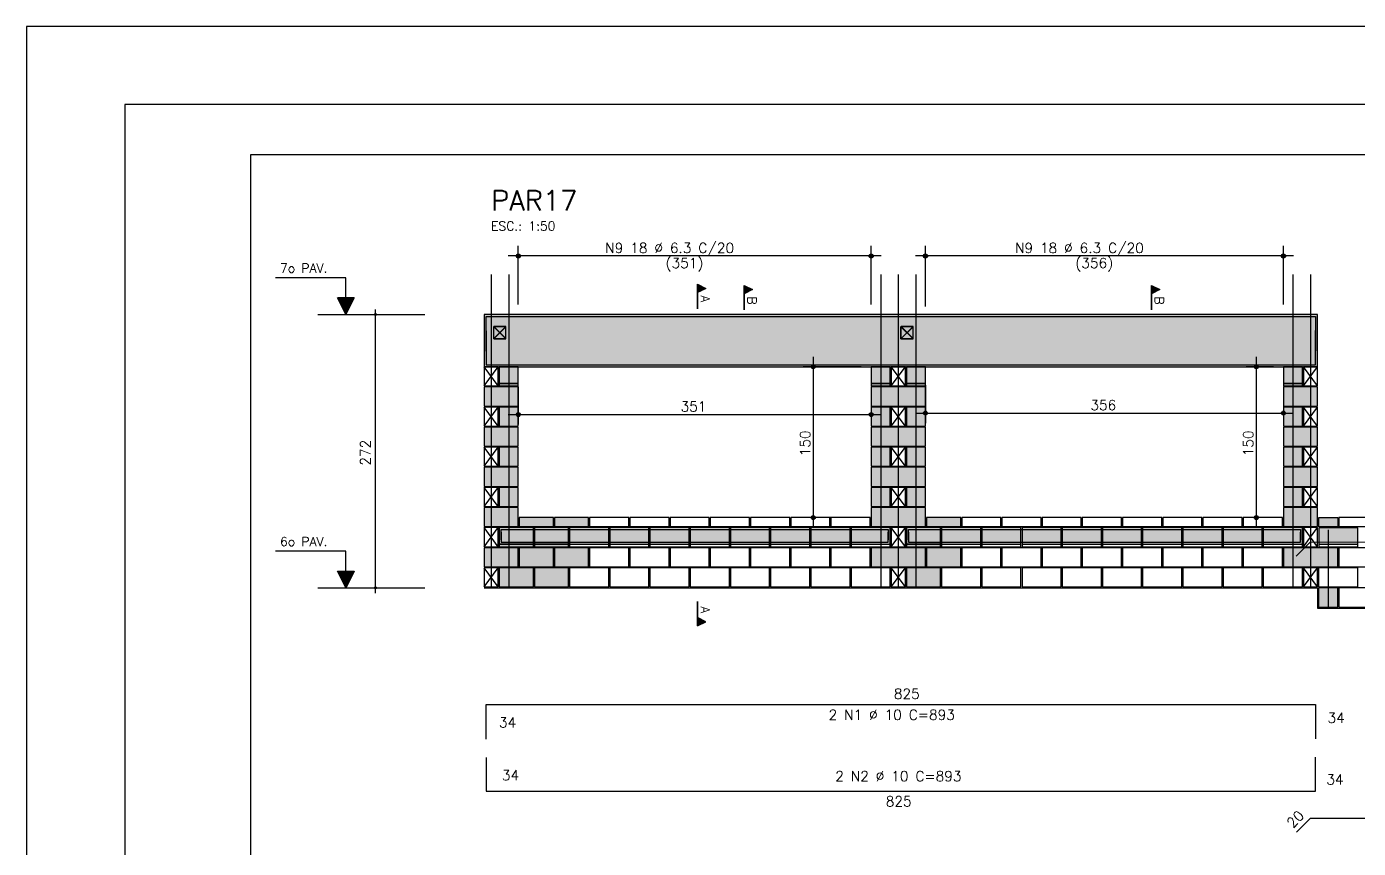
# Model space of a CAD drawing. Extents: x -1.9 to 86, y -1.6 to 61.
# Drawn here: x -1.95 to 24.54, y 44.6 to 60.95 of the extents above; entities that cross this region are included whole.
import ezdxf

# ---------------------------------------------------------------- set-up
doc = ezdxf.new("R2010")
doc.units = 0
doc.header["$MEASUREMENT"] = 0
doc.linetypes.add('HIDDEN', pattern=[9.525, 6.35, -3.175])
doc.layers.get('Defpoints').update_dxf_attribs({"linetype": 'CONTINUOUS'})
for name, color, linetype in [('ARQ_FOLHA', 7, 'CONTINUOUS'), ('PENA_01', 1, 'CONTINUOUS'), ('PENA_02', 2, 'CONTINUOUS'), ('PENA_03', 3, 'CONTINUOUS'), ('PENA_05', 5, 'CONTINUOUS'), ('PENA_06', 6, 'CONTINUOUS'), ('PENA_09', 254, 'CONTINUOUS'), ('PENA_11', 252, 'CONTINUOUS'), ('PENA_19', 240, 'CONTINUOUS'), ('PENA_21', 100, 'CONTINUOUS'), ('PENA_23', 50, 'CONTINUOUS')]:
    doc.layers.add(name, color=color, linetype=linetype)
doc.styles.get("Standard").update_dxf_attribs({"font": 'ROMANS.SHX'})

msp = doc.modelspace()

# ---------------------------------------------------------------- linework, layer by layer
at = {"layer": 'ARQ_FOLHA', "color": 1}
for points in [[(0, 0), (84.1, 0), (84.1, 59.4), (0, 59.4)], [(2.5, 1), (83.1, 1), (83.1, 58.4), (2.5, 58.4)]]:
    msp.add_lwpolyline(points, close=True, dxfattribs=at)
at = {"layer": 'Defpoints', "color": 8, "linetype": 'HIDDEN', "ltscale": 100}
msp.add_lwpolyline([(-1.95, 60.95), (-1.95, -1.55), (86.05, -1.55), (86.05, 60.95)], close=True, dxfattribs=at)
at = {"layer": 'PENA_01', "linetype": 'Continuous'}
for p, q in [((7.829, 55.421), (7.829, 56.586)), ((14.849, 55.421), (14.849, 56.586)), ((15.929, 55.381), (15.929, 56.586)), ((23.049, 55.421), (23.049, 56.586)), ((15.049, 56.386), (7.629, 56.386)), ((23.249, 56.386), (15.729, 56.386)), ((3.841, 55.221), (5.972, 55.221)), ((4.987, 49.68), (4.987, 55.321)), ((13.696, 54.381), (13.696, 50.981)), ((22.51, 54.381), (22.51, 50.981)), ((14.649, 54.181), (13.496, 54.181)), ((22.849, 54.181), (22.31, 54.181)), ((7.449, 53.851), (7.829, 53.851)), ((7.829, 53.791), (7.829, 53.031)), ((14.849, 53.851), (15.229, 53.851)), ((14.849, 53.791), (14.849, 53.031)), ((15.549, 53.851), (15.929, 53.851)), ((15.929, 53.816), (15.929, 53.059)), ((23.049, 53.851), (23.429, 53.851)), ((23.049, 53.791), (23.049, 53.059)), ((15.729, 53.259), (23.249, 53.259)), ((7.629, 53.231), (15.049, 53.231)), ((14.629, 51.181), (13.496, 51.181)), ((22.829, 51.181), (22.31, 51.181)), ((7.449, 50.651), (8.129, 50.651)), ((8.149, 50.651), (8.829, 50.651)), ((8.849, 50.651), (9.629, 50.651)), ((9.649, 50.651), (10.429, 50.651)), ((10.449, 50.651), (11.229, 50.651)), ((11.249, 50.651), (12.029, 50.651)), ((12.049, 50.651), (12.829, 50.651)), ((12.849, 50.651), (13.629, 50.651)), ((13.649, 50.651), (14.429, 50.651)), ((14.449, 50.651), (15.229, 50.651)), ((15.549, 50.651), (16.229, 50.651)), ((16.249, 50.651), (17.029, 50.651)), ((17.049, 50.651), (17.829, 50.651)), ((17.849, 50.651), (18.629, 50.651)), ((18.649, 50.651), (19.429, 50.651)), ((19.449, 50.651), (20.229, 50.651)), ((20.249, 50.651), (21.029, 50.651)), ((21.049, 50.651), (21.829, 50.651)), ((21.849, 50.651), (22.629, 50.651)), ((22.649, 50.651), (23.429, 50.651)), ((23.751, 50.65), (24.531, 50.65)), ((3.841, 49.781), (5.972, 49.781))]:
    msp.add_line(p, q, dxfattribs=at)
at = {"layer": 'PENA_02', "linetype": 'Continuous'}
for p, q in [((7.429, 54.181), (7.149, 54.181)), ((7.149, 54.181), (7.149, 53.801)), ((7.429, 53.801), (7.429, 54.181)), ((15.529, 54.181), (15.249, 54.181)), ((15.249, 54.181), (15.249, 53.801)), ((15.529, 53.801), (15.529, 54.181)), ((23.729, 54.181), (23.449, 54.181)), ((23.449, 54.181), (23.449, 53.801)), ((23.729, 53.801), (23.729, 54.181)), ((7.149, 53.801), (7.429, 53.801)), ((15.249, 53.801), (15.529, 53.801)), ((23.449, 53.801), (23.729, 53.801)), ((7.429, 53.381), (7.149, 53.381)), ((7.149, 53.381), (7.149, 53.001)), ((7.429, 53.001), (7.429, 53.381)), ((15.529, 53.381), (15.249, 53.381)), ((15.249, 53.381), (15.249, 53.001)), ((15.529, 53.001), (15.529, 53.381)), ((23.729, 53.381), (23.449, 53.381)), ((23.449, 53.381), (23.449, 53.001)), ((23.729, 53.001), (23.729, 53.381)), ((7.149, 53.001), (7.429, 53.001)), ((15.249, 53.001), (15.529, 53.001)), ((23.449, 53.001), (23.729, 53.001)), ((7.429, 52.581), (7.149, 52.581)), ((7.149, 52.581), (7.149, 52.201)), ((7.429, 52.201), (7.429, 52.581)), ((15.529, 52.581), (15.249, 52.581)), ((15.249, 52.581), (15.249, 52.201)), ((15.529, 52.201), (15.529, 52.581)), ((23.729, 52.581), (23.449, 52.581)), ((23.449, 52.581), (23.449, 52.201)), ((23.729, 52.201), (23.729, 52.581)), ((7.149, 52.201), (7.429, 52.201)), ((15.249, 52.201), (15.529, 52.201)), ((23.449, 52.201), (23.729, 52.201)), ((7.429, 51.781), (7.149, 51.781)), ((7.149, 51.781), (7.149, 51.401)), ((7.429, 51.401), (7.429, 51.781)), ((15.529, 51.781), (15.249, 51.781)), ((15.249, 51.781), (15.249, 51.401)), ((15.529, 51.401), (15.529, 51.781)), ((23.729, 51.781), (23.449, 51.781)), ((23.449, 51.781), (23.449, 51.401)), ((23.729, 51.401), (23.729, 51.781)), ((7.149, 51.401), (7.429, 51.401)), ((15.249, 51.401), (15.529, 51.401)), ((23.449, 51.401), (23.729, 51.401)), ((7.429, 50.981), (7.149, 50.981)), ((7.149, 50.981), (7.149, 50.601)), ((7.429, 50.601), (7.429, 50.981)), ((15.529, 50.981), (15.249, 50.981)), ((15.249, 50.981), (15.249, 50.601)), ((15.529, 50.601), (15.529, 50.981)), ((23.729, 50.981), (23.449, 50.981)), ((23.449, 50.981), (23.449, 50.601)), ((23.729, 50.601), (23.729, 50.981)), ((7.149, 50.601), (7.429, 50.601)), ((15.249, 50.601), (15.529, 50.601)), ((23.449, 50.601), (23.729, 50.601)), ((7.429, 50.181), (7.149, 50.181)), ((7.149, 50.181), (7.149, 49.801)), ((7.429, 49.801), (7.429, 50.181)), ((15.529, 50.181), (15.249, 50.181)), ((15.249, 50.181), (15.249, 49.801)), ((15.529, 49.801), (15.529, 50.181)), ((23.729, 50.181), (23.449, 50.181)), ((23.449, 50.181), (23.449, 49.801)), ((23.729, 49.801), (23.729, 50.181)), ((7.149, 49.801), (7.429, 49.801)), ((15.249, 49.801), (15.529, 49.801)), ((23.449, 49.801), (23.729, 49.801)), ((7.149, 49.781), (23.729, 49.781)), ((23.729, 49.781), (23.729, 49.381)), ((23.729, 49.381), (32.129, 49.381))]:
    msp.add_line(p, q, dxfattribs=at)
for points in [[(23.729, 55.221), (7.149, 55.221), (7.149, 54.981), (7.149, 54.181), (23.729, 54.181), (23.729, 54.981), (23.729, 55.221)], [(7.449, 53.801), (7.829, 53.801), (7.829, 54.181), (7.449, 54.181), (7.449, 53.801)], [(14.849, 53.801), (15.229, 53.801), (15.229, 54.181), (14.849, 54.181), (14.849, 53.801)], [(15.549, 53.801), (15.929, 53.801), (15.929, 54.181), (15.549, 54.181), (15.549, 53.801)], [(23.049, 53.801), (23.429, 53.801), (23.429, 54.181), (23.049, 54.181), (23.049, 53.801)], [(7.149, 53.401), (7.829, 53.401), (7.829, 53.781), (7.149, 53.781), (7.149, 53.401)], [(14.849, 53.401), (15.929, 53.401), (15.929, 53.781), (14.849, 53.781), (14.849, 53.401)], [(23.049, 53.401), (23.729, 53.401), (23.729, 53.781), (23.049, 53.781), (23.049, 53.401)], [(7.449, 53.001), (7.829, 53.001), (7.829, 53.381), (7.449, 53.381), (7.449, 53.001)], [(14.849, 53.001), (15.229, 53.001), (15.229, 53.381), (14.849, 53.381), (14.849, 53.001)], [(15.549, 53.001), (15.929, 53.001), (15.929, 53.381), (15.549, 53.381), (15.549, 53.001)], [(23.049, 53.001), (23.429, 53.001), (23.429, 53.381), (23.049, 53.381), (23.049, 53.001)], [(7.149, 52.601), (7.829, 52.601), (7.829, 52.981), (7.149, 52.981), (7.149, 52.601)], [(14.849, 52.601), (15.929, 52.601), (15.929, 52.981), (14.849, 52.981), (14.849, 52.601)], [(23.049, 52.601), (23.729, 52.601), (23.729, 52.981), (23.049, 52.981), (23.049, 52.601)], [(7.449, 52.201), (7.829, 52.201), (7.829, 52.581), (7.449, 52.581), (7.449, 52.201)], [(14.849, 52.201), (15.229, 52.201), (15.229, 52.581), (14.849, 52.581), (14.849, 52.201)], [(15.549, 52.201), (15.929, 52.201), (15.929, 52.581), (15.549, 52.581), (15.549, 52.201)], [(23.049, 52.201), (23.429, 52.201), (23.429, 52.581), (23.049, 52.581), (23.049, 52.201)], [(7.149, 51.801), (7.829, 51.801), (7.829, 52.181), (7.149, 52.181), (7.149, 51.801)], [(14.849, 51.801), (15.929, 51.801), (15.929, 52.181), (14.849, 52.181), (14.849, 51.801)], [(23.049, 51.801), (23.729, 51.801), (23.729, 52.181), (23.049, 52.181), (23.049, 51.801)], [(7.449, 51.401), (7.829, 51.401), (7.829, 51.781), (7.449, 51.781), (7.449, 51.401)], [(14.849, 51.401), (15.229, 51.401), (15.229, 51.781), (14.849, 51.781), (14.849, 51.401)], [(15.549, 51.401), (15.929, 51.401), (15.929, 51.781), (15.549, 51.781), (15.549, 51.401)], [(23.049, 51.401), (23.429, 51.401), (23.429, 51.781), (23.049, 51.781), (23.049, 51.401)], [(7.149, 51.001), (7.829, 51.001), (7.829, 51.381), (7.149, 51.381), (7.149, 51.001)], [(7.849, 51.001), (8.529, 51.001), (8.529, 51.181), (7.849, 51.181), (7.849, 51.001)], [(8.549, 51.001), (9.229, 51.001), (9.229, 51.181), (8.549, 51.181), (8.549, 51.001)], [(9.249, 51.001), (10.029, 51.001), (10.029, 51.181), (9.249, 51.181), (9.249, 51.001)], [(10.049, 51.001), (10.829, 51.001), (10.829, 51.181), (10.049, 51.181), (10.049, 51.001)], [(10.849, 51.001), (11.629, 51.001), (11.629, 51.181), (10.849, 51.181), (10.849, 51.001)], [(11.649, 51.001), (12.429, 51.001), (12.429, 51.181), (11.649, 51.181), (11.649, 51.001)], [(12.449, 51.001), (13.229, 51.001), (13.229, 51.181), (12.449, 51.181), (12.449, 51.001)], [(13.249, 51.001), (14.029, 51.001), (14.029, 51.181), (13.249, 51.181), (13.249, 51.001)], [(14.049, 51.001), (14.829, 51.001), (14.829, 51.181), (14.049, 51.181), (14.049, 51.001)], [(14.849, 51.001), (15.929, 51.001), (15.929, 51.381), (14.849, 51.381), (14.849, 51.001)], [(15.949, 51.001), (16.629, 51.001), (16.629, 51.181), (15.949, 51.181), (15.949, 51.001)], [(16.649, 51.001), (17.429, 51.001), (17.429, 51.181), (16.649, 51.181), (16.649, 51.001)], [(17.449, 51.001), (18.229, 51.001), (18.229, 51.181), (17.449, 51.181), (17.449, 51.001)], [(18.249, 51.001), (19.029, 51.001), (19.029, 51.181), (18.249, 51.181), (18.249, 51.001)], [(19.049, 51.001), (19.829, 51.001), (19.829, 51.181), (19.049, 51.181), (19.049, 51.001)], [(19.849, 51.001), (20.629, 51.001), (20.629, 51.181), (19.849, 51.181), (19.849, 51.001)], [(20.649, 51.001), (21.429, 51.001), (21.429, 51.181), (20.649, 51.181), (20.649, 51.001)], [(21.449, 51.001), (22.229, 51.001), (22.229, 51.181), (21.449, 51.181), (21.449, 51.001)], [(22.249, 51.001), (23.029, 51.001), (23.029, 51.181), (22.249, 51.181), (22.249, 51.001)], [(23.049, 51.001), (23.729, 51.001), (23.729, 51.381), (23.049, 51.381), (23.049, 51.001)], [(24.131, 51), (23.751, 51), (23.751, 51.18), (24.131, 51.18), (24.131, 51)], [(24.149, 51.001), (24.929, 51.001), (24.929, 51.181), (24.149, 51.181), (24.149, 51.001)], [(7.449, 50.601), (8.129, 50.601), (8.129, 50.981), (7.449, 50.981), (7.449, 50.601)], [(8.149, 50.601), (8.829, 50.601), (8.829, 50.981), (8.149, 50.981), (8.149, 50.601)], [(8.849, 50.601), (9.629, 50.601), (9.629, 50.981), (8.849, 50.981), (8.849, 50.601)], [(9.649, 50.601), (10.429, 50.601), (10.429, 50.981), (9.649, 50.981), (9.649, 50.601)], [(10.449, 50.601), (11.229, 50.601), (11.229, 50.981), (10.449, 50.981), (10.449, 50.601)], [(11.249, 50.601), (12.029, 50.601), (12.029, 50.981), (11.249, 50.981), (11.249, 50.601)], [(12.049, 50.601), (12.829, 50.601), (12.829, 50.981), (12.049, 50.981), (12.049, 50.601)], [(12.849, 50.601), (13.629, 50.601), (13.629, 50.981), (12.849, 50.981), (12.849, 50.601)], [(13.649, 50.601), (14.429, 50.601), (14.429, 50.981), (13.649, 50.981), (13.649, 50.601)], [(14.449, 50.601), (15.229, 50.601), (15.229, 50.981), (14.449, 50.981), (14.449, 50.601)], [(15.549, 50.601), (16.229, 50.601), (16.229, 50.981), (15.549, 50.981), (15.549, 50.601)], [(16.249, 50.601), (17.029, 50.601), (17.029, 50.981), (16.249, 50.981), (16.249, 50.601)], [(17.049, 50.601), (17.829, 50.601), (17.829, 50.981), (17.049, 50.981), (17.049, 50.601)], [(17.849, 50.601), (18.629, 50.601), (18.629, 50.981), (17.849, 50.981), (17.849, 50.601)], [(18.649, 50.601), (19.429, 50.601), (19.429, 50.981), (18.649, 50.981), (18.649, 50.601)], [(19.449, 50.601), (20.229, 50.601), (20.229, 50.981), (19.449, 50.981), (19.449, 50.601)], [(20.249, 50.601), (21.029, 50.601), (21.029, 50.981), (20.249, 50.981), (20.249, 50.601)], [(21.049, 50.601), (21.829, 50.601), (21.829, 50.981), (21.049, 50.981), (21.049, 50.601)], [(21.849, 50.601), (22.629, 50.601), (22.629, 50.981), (21.849, 50.981), (21.849, 50.601)], [(22.649, 50.601), (23.429, 50.601), (23.429, 50.981), (22.649, 50.981), (22.649, 50.601)], [(23.751, 50.6), (24.531, 50.6), (24.531, 50.98), (23.751, 50.98), (23.751, 50.6)], [(7.149, 50.201), (7.829, 50.201), (7.829, 50.581), (7.149, 50.581), (7.149, 50.201)], [(7.849, 50.201), (8.529, 50.201), (8.529, 50.581), (7.849, 50.581), (7.849, 50.201)], [(8.549, 50.201), (9.229, 50.201), (9.229, 50.581), (8.549, 50.581), (8.549, 50.201)], [(9.249, 50.201), (10.029, 50.201), (10.029, 50.581), (9.249, 50.581), (9.249, 50.201)], [(10.049, 50.201), (10.829, 50.201), (10.829, 50.581), (10.049, 50.581), (10.049, 50.201)], [(10.849, 50.201), (11.629, 50.201), (11.629, 50.581), (10.849, 50.581), (10.849, 50.201)], [(11.649, 50.201), (12.429, 50.201), (12.429, 50.581), (11.649, 50.581), (11.649, 50.201)], [(12.449, 50.201), (13.229, 50.201), (13.229, 50.581), (12.449, 50.581), (12.449, 50.201)], [(13.249, 50.201), (14.029, 50.201), (14.029, 50.581), (13.249, 50.581), (13.249, 50.201)], [(14.049, 50.201), (14.829, 50.201), (14.829, 50.581), (14.049, 50.581), (14.049, 50.201)], [(14.849, 50.201), (15.929, 50.201), (15.929, 50.581), (14.849, 50.581), (14.849, 50.201)], [(15.949, 50.201), (16.629, 50.201), (16.629, 50.581), (15.949, 50.581), (15.949, 50.201)], [(16.649, 50.201), (17.429, 50.201), (17.429, 50.581), (16.649, 50.581), (16.649, 50.201)], [(17.449, 50.201), (18.229, 50.201), (18.229, 50.581), (17.449, 50.581), (17.449, 50.201)], [(18.249, 50.201), (19.029, 50.201), (19.029, 50.581), (18.249, 50.581), (18.249, 50.201)], [(19.049, 50.201), (19.829, 50.201), (19.829, 50.581), (19.049, 50.581), (19.049, 50.201)], [(19.849, 50.201), (20.629, 50.201), (20.629, 50.581), (19.849, 50.581), (19.849, 50.201)], [(20.649, 50.201), (21.429, 50.201), (21.429, 50.581), (20.649, 50.581), (20.649, 50.201)], [(21.449, 50.201), (22.229, 50.201), (22.229, 50.581), (21.449, 50.581), (21.449, 50.201)], [(22.249, 50.201), (23.029, 50.201), (23.029, 50.581), (22.249, 50.581), (22.249, 50.201)], [(23.049, 50.201), (24.129, 50.201), (24.129, 50.581), (23.049, 50.581), (23.049, 50.201)], [(24.149, 50.201), (24.929, 50.201), (24.929, 50.581), (24.149, 50.581), (24.149, 50.201)], [(7.449, 49.801), (8.129, 49.801), (8.129, 50.181), (7.449, 50.181), (7.449, 49.801)], [(8.149, 49.801), (8.829, 49.801), (8.829, 50.181), (8.149, 50.181), (8.149, 49.801)], [(8.849, 49.801), (9.629, 49.801), (9.629, 50.181), (8.849, 50.181), (8.849, 49.801)], [(9.649, 49.801), (10.429, 49.801), (10.429, 50.181), (9.649, 50.181), (9.649, 49.801)], [(10.449, 49.801), (11.229, 49.801), (11.229, 50.181), (10.449, 50.181), (10.449, 49.801)], [(11.249, 49.801), (12.029, 49.801), (12.029, 50.181), (11.249, 50.181), (11.249, 49.801)], [(12.049, 49.801), (12.829, 49.801), (12.829, 50.181), (12.049, 50.181), (12.049, 49.801)], [(12.849, 49.801), (13.629, 49.801), (13.629, 50.181), (12.849, 50.181), (12.849, 49.801)], [(13.649, 49.801), (14.429, 49.801), (14.429, 50.181), (13.649, 50.181), (13.649, 49.801)], [(14.449, 49.801), (15.229, 49.801), (15.229, 50.181), (14.449, 50.181), (14.449, 49.801)], [(15.549, 49.801), (16.229, 49.801), (16.229, 50.181), (15.549, 50.181), (15.549, 49.801)], [(16.249, 49.801), (17.029, 49.801), (17.029, 50.181), (16.249, 50.181), (16.249, 49.801)], [(17.049, 49.801), (17.829, 49.801), (17.829, 50.181), (17.049, 50.181), (17.049, 49.801)], [(17.849, 49.801), (18.629, 49.801), (18.629, 50.181), (17.849, 50.181), (17.849, 49.801)], [(18.649, 49.801), (19.429, 49.801), (19.429, 50.181), (18.649, 50.181), (18.649, 49.801)], [(19.449, 49.801), (20.229, 49.801), (20.229, 50.181), (19.449, 50.181), (19.449, 49.801)], [(20.249, 49.801), (21.029, 49.801), (21.029, 50.181), (20.249, 50.181), (20.249, 49.801)], [(21.049, 49.801), (21.829, 49.801), (21.829, 50.181), (21.049, 50.181), (21.049, 49.801)], [(21.849, 49.801), (22.629, 49.801), (22.629, 50.181), (21.849, 50.181), (21.849, 49.801)], [(22.649, 49.801), (23.429, 49.801), (23.429, 50.181), (22.649, 50.181), (22.649, 49.801)], [(23.749, 49.801), (24.529, 49.801), (24.529, 50.181), (23.749, 50.181), (23.749, 49.801)], [(23.749, 49.401), (24.129, 49.401), (24.129, 49.781), (23.749, 49.781), (23.749, 49.401)], [(24.149, 49.401), (24.929, 49.401), (24.929, 49.781), (24.149, 49.781), (24.149, 49.401)]]:
    msp.add_lwpolyline(points, dxfattribs=at)
for centre, radius in [((7.829, 56.386), 0.0416), ((14.849, 56.386), 0.0416), ((15.929, 56.386), 0.0416), ((23.049, 56.386), 0.0416), ((7.829, 56.386), 0.0208), ((14.849, 56.386), 0.0208), ((15.929, 56.386), 0.0208), ((23.049, 56.386), 0.0208), ((4.987, 55.221), 0.02), ((4.987, 55.221), 0.01), ((13.696, 54.181), 0.04), ((13.696, 54.181), 0.02), ((22.51, 54.181), 0.04), ((22.51, 54.181), 0.02), ((7.829, 53.231), 0.04), ((7.829, 53.231), 0.02), ((14.849, 53.231), 0.04), ((14.849, 53.231), 0.02), ((15.929, 53.259), 0.04), ((15.929, 53.259), 0.02), ((23.049, 53.259), 0.04), ((23.049, 53.259), 0.02), ((13.696, 51.181), 0.04), ((13.696, 51.181), 0.02), ((22.51, 51.181), 0.04), ((22.51, 51.181), 0.02), ((4.987, 49.781), 0.02), ((4.987, 49.781), 0.01)]:
    msp.add_circle(centre, radius, dxfattribs=at)
at = {"layer": 'PENA_03', "linetype": 'Continuous'}
for p, q in [((4.4, 55.952), (3, 55.952)), ((4.4, 55.552), (4.4, 55.952)), ((4.401, 55.552), (4.401, 55.954)), ((11.394, 55.336), (11.394, 55.823)), ((11.394, 55.823), (11.56, 55.74)), ((11.394, 55.822), (11.394, 55.658)), ((11.394, 55.822), (11.558, 55.74)), ((11.558, 55.74), (11.394, 55.658)), ((11.56, 55.74), (11.394, 55.657)), ((11.394, 55.657), (11.394, 55.336)), ((11.406, 55.816), (11.406, 55.663)), ((11.419, 55.81), (11.419, 55.67)), ((11.432, 55.804), (11.432, 55.676)), ((11.445, 55.797), (11.445, 55.682)), ((11.458, 55.791), (11.458, 55.689)), ((11.47, 55.784), (11.47, 55.695)), ((11.483, 55.778), (11.483, 55.701)), ((11.496, 55.772), (11.496, 55.708)), ((11.509, 55.765), (11.509, 55.714)), ((11.521, 55.759), (11.521, 55.721)), ((11.534, 55.752), (11.534, 55.727)), ((11.547, 55.746), (11.547, 55.733)), ((12.322, 55.313), (12.322, 55.799)), ((12.322, 55.799), (12.488, 55.716)), ((12.323, 55.798), (12.323, 55.635)), ((12.323, 55.798), (12.486, 55.716)), ((12.486, 55.716), (12.323, 55.635)), ((12.488, 55.716), (12.323, 55.634)), ((12.323, 55.634), (12.323, 55.313)), ((12.335, 55.793), (12.335, 55.64)), ((12.347, 55.787), (12.347, 55.646)), ((12.36, 55.78), (12.36, 55.653)), ((12.373, 55.774), (12.373, 55.659)), ((12.386, 55.767), (12.386, 55.665)), ((12.398, 55.761), (12.398, 55.672)), ((12.411, 55.755), (12.411, 55.678)), ((12.424, 55.748), (12.424, 55.684)), ((12.437, 55.742), (12.437, 55.691)), ((12.449, 55.736), (12.449, 55.697)), ((12.462, 55.729), (12.462, 55.704)), ((12.475, 55.723), (12.475, 55.71)), ((20.422, 55.313), (20.422, 55.799)), ((20.422, 55.799), (20.588, 55.716)), ((20.423, 55.798), (20.423, 55.635)), ((20.423, 55.798), (20.586, 55.716)), ((20.586, 55.716), (20.423, 55.635)), ((20.588, 55.716), (20.423, 55.634)), ((20.423, 55.634), (20.423, 55.313)), ((20.435, 55.793), (20.435, 55.64)), ((20.447, 55.787), (20.447, 55.646)), ((20.46, 55.78), (20.46, 55.653)), ((20.473, 55.774), (20.473, 55.659)), ((20.486, 55.767), (20.486, 55.665)), ((20.498, 55.761), (20.498, 55.672)), ((20.511, 55.755), (20.511, 55.678)), ((20.524, 55.748), (20.524, 55.684)), ((20.537, 55.742), (20.537, 55.691)), ((20.549, 55.736), (20.549, 55.697)), ((20.562, 55.729), (20.562, 55.704)), ((20.575, 55.723), (20.575, 55.71)), ((4.401, 55.221), (4.235, 55.552)), ((4.235, 55.552), (4.4, 55.552)), ((4.401, 55.224), (4.237, 55.551)), ((4.564, 55.551), (4.237, 55.551)), ((4.554, 55.527), (4.247, 55.527)), ((4.541, 55.501), (4.26, 55.501)), ((4.528, 55.476), (4.273, 55.476)), ((4.515, 55.45), (4.286, 55.45)), ((4.503, 55.425), (4.298, 55.425)), ((4.49, 55.399), (4.311, 55.399)), ((4.477, 55.374), (4.324, 55.374)), ((4.567, 55.552), (4.401, 55.221)), ((4.401, 55.552), (4.567, 55.552)), ((4.564, 55.551), (4.401, 55.224)), ((4.464, 55.348), (4.337, 55.348)), ((4.452, 55.323), (4.35, 55.323)), ((4.439, 55.297), (4.362, 55.297)), ((4.426, 55.272), (4.375, 55.272)), ((4.413, 55.246), (4.388, 55.246)), ((7.582, 54.979), (7.342, 54.739)), ((7.342, 54.979), (7.582, 54.739)), ((7.582, 54.979), (7.342, 54.979)), ((7.342, 54.739), (7.342, 54.979)), ((7.584, 54.981), (7.344, 54.741)), ((7.344, 54.981), (7.584, 54.741)), ((7.584, 54.981), (7.344, 54.981)), ((7.344, 54.741), (7.344, 54.981)), ((7.582, 54.739), (7.582, 54.979)), ((7.584, 54.741), (7.584, 54.981)), ((15.682, 54.979), (15.442, 54.739)), ((15.442, 54.979), (15.682, 54.739)), ((15.682, 54.979), (15.442, 54.979)), ((15.442, 54.739), (15.442, 54.979)), ((15.684, 54.981), (15.444, 54.741)), ((15.444, 54.981), (15.684, 54.741)), ((15.684, 54.981), (15.444, 54.981)), ((15.444, 54.741), (15.444, 54.981)), ((15.682, 54.739), (15.682, 54.979)), ((15.684, 54.741), (15.684, 54.981)), ((7.342, 54.739), (7.582, 54.739)), ((7.344, 54.741), (7.584, 54.741)), ((15.442, 54.739), (15.682, 54.739)), ((15.444, 54.741), (15.684, 54.741)), ((7.149, 53.801), (7.429, 54.181)), ((7.429, 53.801), (7.149, 54.181)), ((15.249, 53.801), (15.529, 54.181)), ((15.529, 53.801), (15.249, 54.181)), ((23.449, 53.801), (23.729, 54.181)), ((23.729, 53.801), (23.449, 54.181)), ((7.149, 53.001), (7.429, 53.381)), ((7.429, 53.001), (7.149, 53.381)), ((15.249, 53.001), (15.529, 53.381)), ((15.529, 53.001), (15.249, 53.381)), ((23.449, 53.001), (23.729, 53.381)), ((23.729, 53.001), (23.449, 53.381)), ((7.149, 52.201), (7.429, 52.581)), ((7.429, 52.201), (7.149, 52.581)), ((15.249, 52.201), (15.529, 52.581)), ((15.529, 52.201), (15.249, 52.581)), ((23.449, 52.201), (23.729, 52.581)), ((23.729, 52.201), (23.449, 52.581)), ((7.149, 51.401), (7.429, 51.781)), ((7.429, 51.401), (7.149, 51.781)), ((15.249, 51.401), (15.529, 51.781)), ((15.529, 51.401), (15.249, 51.781)), ((23.449, 51.401), (23.729, 51.781)), ((23.729, 51.401), (23.449, 51.781)), ((7.149, 50.601), (7.429, 50.981)), ((7.429, 50.601), (7.149, 50.981)), ((15.249, 50.601), (15.529, 50.981)), ((15.529, 50.601), (15.249, 50.981)), ((23.449, 50.601), (23.729, 50.981)), ((23.729, 50.601), (23.449, 50.981)), ((4.4, 50.512), (3, 50.512)), ((4.4, 50.112), (4.4, 50.512)), ((4.401, 50.112), (4.401, 50.514)), ((4.401, 49.781), (4.235, 50.112)), ((4.235, 50.112), (4.4, 50.112)), ((4.401, 49.784), (4.237, 50.111)), ((4.564, 50.111), (4.237, 50.111)), ((4.554, 50.087), (4.247, 50.087)), ((4.567, 50.112), (4.401, 49.781)), ((4.401, 50.112), (4.567, 50.112)), ((4.564, 50.111), (4.401, 49.784)), ((7.149, 49.801), (7.429, 50.181)), ((7.429, 49.801), (7.149, 50.181)), ((15.249, 49.801), (15.529, 50.181)), ((15.529, 49.801), (15.249, 50.181)), ((23.449, 49.801), (23.729, 50.181)), ((23.729, 49.801), (23.449, 50.181)), ((4.541, 50.061), (4.26, 50.061)), ((4.528, 50.036), (4.273, 50.036)), ((4.515, 50.01), (4.286, 50.01)), ((4.503, 49.985), (4.298, 49.985)), ((4.49, 49.959), (4.311, 49.959)), ((4.477, 49.934), (4.324, 49.934)), ((4.464, 49.908), (4.337, 49.908)), ((4.452, 49.883), (4.35, 49.883)), ((4.439, 49.857), (4.362, 49.857)), ((4.426, 49.832), (4.375, 49.832)), ((4.413, 49.806), (4.388, 49.806)), ((11.394, 49.511), (11.394, 49.024)), ((11.394, 49.19), (11.394, 49.511)), ((11.56, 49.107), (11.394, 49.19)), ((11.394, 49.025), (11.394, 49.189)), ((11.558, 49.107), (11.394, 49.189)), ((11.394, 49.024), (11.56, 49.107)), ((11.394, 49.025), (11.558, 49.107)), ((11.406, 49.031), (11.406, 49.184)), ((11.419, 49.037), (11.419, 49.177)), ((11.432, 49.043), (11.432, 49.171)), ((11.445, 49.05), (11.445, 49.165)), ((11.458, 49.056), (11.458, 49.158)), ((11.47, 49.062), (11.47, 49.152)), ((11.483, 49.069), (11.483, 49.145)), ((11.496, 49.075), (11.496, 49.139)), ((11.509, 49.082), (11.509, 49.133)), ((11.521, 49.088), (11.521, 49.126)), ((11.534, 49.094), (11.534, 49.12)), ((11.547, 49.101), (11.547, 49.113))]:
    msp.add_line(p, q, dxfattribs=at)
at = {"layer": 'PENA_05', "linetype": 'Continuous'}
for p, q in [((7.189, 54.494), (7.189, 55.181)), ((7.189, 55.181), (23.689, 55.181)), ((23.689, 55.181), (23.689, 54.501)), ((7.189, 54.894), (7.189, 54.221)), ((23.689, 54.221), (23.689, 54.901)), ((7.189, 54.221), (23.689, 54.221)), ((7.489, 50.741), (7.489, 50.941)), ((7.489, 50.941), (15.189, 50.941)), ((7.489, 50.891), (7.489, 50.691)), ((15.189, 50.941), (15.189, 50.74)), ((15.189, 50.691), (15.189, 50.891)), ((15.589, 50.741), (15.589, 50.941)), ((15.589, 50.941), (23.389, 50.941)), ((15.589, 50.891), (15.589, 50.691)), ((23.389, 50.941), (23.389, 50.74)), ((23.389, 50.691), (23.389, 50.891)), ((7.489, 50.691), (15.189, 50.691)), ((15.589, 50.691), (23.389, 50.691)), ((23.302, 50.412), (23.585, 50.695)), ((23.585, 50.695), (32.025, 50.69)), ((7.189, 46.772), (7.189, 47.459)), ((7.189, 47.459), (23.689, 47.459)), ((23.689, 47.459), (23.689, 46.779)), ((7.189, 46.408), (7.189, 45.735)), ((23.689, 45.735), (23.689, 46.415)), ((7.189, 45.735), (23.689, 45.735)), ((23.306, 44.918), (23.589, 45.201)), ((23.589, 45.201), (32.029, 45.196))]:
    msp.add_line(p, q, dxfattribs=at)
for points in [[(7.289, 56.021), (7.289, 49.781)], [(7.639, 56.021), (7.639, 49.781)], [(15.039, 56.021), (15.039, 49.781)], [(15.389, 56.021), (15.389, 49.781)], [(15.739, 56.021), (15.739, 49.781)], [(23.239, 56.021), (23.239, 49.781)], [(23.589, 56.021), (23.589, 49.781)], [(23.939, 50.94), (23.939, 49.381)]]:
    msp.add_lwpolyline(points, dxfattribs=at)
at = {"layer": 'PENA_09', "linetype": 'Continuous'}
for points in [[(7.449, 53.851), (7.829, 53.851), (7.829, 54.181), (7.449, 54.181), (7.449, 53.851)], [(14.849, 53.851), (15.229, 53.851), (15.229, 54.181), (14.849, 54.181), (14.849, 53.851)], [(15.549, 53.851), (15.929, 53.851), (15.929, 54.181), (15.549, 54.181), (15.549, 53.851)], [(23.049, 53.851), (23.429, 53.851), (23.429, 54.181), (23.049, 54.181), (23.049, 53.851)], [(7.449, 50.651), (8.129, 50.651), (8.129, 50.981), (7.449, 50.981), (7.449, 50.651)], [(8.149, 50.651), (8.829, 50.651), (8.829, 50.981), (8.149, 50.981), (8.149, 50.651)], [(8.849, 50.651), (9.629, 50.651), (9.629, 50.981), (8.849, 50.981), (8.849, 50.651)], [(9.649, 50.651), (10.429, 50.651), (10.429, 50.981), (9.649, 50.981), (9.649, 50.651)], [(10.449, 50.651), (11.229, 50.651), (11.229, 50.981), (10.449, 50.981), (10.449, 50.651)], [(11.249, 50.651), (12.029, 50.651), (12.029, 50.981), (11.249, 50.981), (11.249, 50.651)], [(12.049, 50.651), (12.829, 50.651), (12.829, 50.981), (12.049, 50.981), (12.049, 50.651)], [(12.849, 50.651), (13.629, 50.651), (13.629, 50.981), (12.849, 50.981), (12.849, 50.651)], [(13.649, 50.651), (14.429, 50.651), (14.429, 50.981), (13.649, 50.981), (13.649, 50.651)], [(14.449, 50.651), (15.229, 50.651), (15.229, 50.981), (14.449, 50.981), (14.449, 50.651)], [(15.549, 50.651), (16.229, 50.651), (16.229, 50.981), (15.549, 50.981), (15.549, 50.651)], [(16.249, 50.651), (17.029, 50.651), (17.029, 50.981), (16.249, 50.981), (16.249, 50.651)], [(17.049, 50.651), (17.829, 50.651), (17.829, 50.981), (17.049, 50.981), (17.049, 50.651)], [(17.849, 50.651), (18.629, 50.651), (18.629, 50.981), (17.849, 50.981), (17.849, 50.651)], [(18.649, 50.651), (19.429, 50.651), (19.429, 50.981), (18.649, 50.981), (18.649, 50.651)], [(19.449, 50.651), (20.229, 50.651), (20.229, 50.981), (19.449, 50.981), (19.449, 50.651)], [(20.249, 50.651), (21.029, 50.651), (21.029, 50.981), (20.249, 50.981), (20.249, 50.651)], [(21.049, 50.651), (21.829, 50.651), (21.829, 50.981), (21.049, 50.981), (21.049, 50.651)], [(21.849, 50.651), (22.629, 50.651), (22.629, 50.981), (21.849, 50.981), (21.849, 50.651)], [(22.649, 50.651), (23.429, 50.651), (23.429, 50.981), (22.649, 50.981), (22.649, 50.651)], [(23.751, 50.65), (24.531, 50.65), (24.531, 50.98), (23.751, 50.98), (23.751, 50.65)]]:
    msp.add_lwpolyline(points, dxfattribs=at)
for points in [[(7.449, 53.851), (7.829, 53.851), (7.829, 54.181)], [(7.449, 53.851), (7.829, 54.181), (7.449, 54.181)], [(7.449, 53.851), (7.449, 54.181), (7.449, 53.851)], [(14.849, 53.851), (15.229, 53.851), (15.229, 54.181)], [(14.849, 53.851), (15.229, 54.181), (14.849, 54.181)], [(14.849, 53.851), (14.849, 54.181), (14.849, 53.851)], [(15.549, 53.851), (15.929, 53.851), (15.929, 54.181)], [(15.549, 53.851), (15.929, 54.181), (15.549, 54.181)], [(15.549, 53.851), (15.549, 54.181), (15.549, 53.851)], [(23.049, 53.851), (23.429, 53.851), (23.429, 54.181)], [(23.049, 53.851), (23.429, 54.181), (23.049, 54.181)], [(23.049, 53.851), (23.049, 54.181), (23.049, 53.851)], [(7.449, 50.651), (8.129, 50.651), (8.129, 50.981)], [(7.449, 50.651), (8.129, 50.981), (7.449, 50.981)], [(7.449, 50.651), (7.449, 50.981), (7.449, 50.651)], [(8.149, 50.651), (8.829, 50.651), (8.829, 50.981)], [(8.149, 50.651), (8.829, 50.981), (8.149, 50.981)], [(8.149, 50.651), (8.149, 50.981), (8.149, 50.651)], [(8.849, 50.651), (9.629, 50.651), (9.629, 50.981)], [(8.849, 50.651), (9.629, 50.981), (8.849, 50.981)], [(8.849, 50.651), (8.849, 50.981), (8.849, 50.651)], [(9.649, 50.651), (10.429, 50.651), (10.429, 50.981)], [(9.649, 50.651), (10.429, 50.981), (9.649, 50.981)], [(9.649, 50.651), (9.649, 50.981), (9.649, 50.651)], [(10.449, 50.651), (11.229, 50.651), (11.229, 50.981)], [(10.449, 50.651), (11.229, 50.981), (10.449, 50.981)], [(10.449, 50.651), (10.449, 50.981), (10.449, 50.651)], [(11.249, 50.651), (12.029, 50.651), (12.029, 50.981)], [(11.249, 50.651), (12.029, 50.981), (11.249, 50.981)], [(11.249, 50.651), (11.249, 50.981), (11.249, 50.651)], [(12.049, 50.651), (12.829, 50.651), (12.829, 50.981)], [(12.049, 50.651), (12.829, 50.981), (12.049, 50.981)], [(12.049, 50.651), (12.049, 50.981), (12.049, 50.651)], [(12.849, 50.651), (13.629, 50.651), (13.629, 50.981)], [(12.849, 50.651), (13.629, 50.981), (12.849, 50.981)], [(12.849, 50.651), (12.849, 50.981), (12.849, 50.651)], [(13.649, 50.651), (14.429, 50.651), (14.429, 50.981)], [(13.649, 50.651), (14.429, 50.981), (13.649, 50.981)], [(13.649, 50.651), (13.649, 50.981), (13.649, 50.651)], [(14.449, 50.651), (15.229, 50.651), (15.229, 50.981)], [(14.449, 50.651), (15.229, 50.981), (14.449, 50.981)], [(14.449, 50.651), (14.449, 50.981), (14.449, 50.651)], [(15.549, 50.651), (16.229, 50.651), (16.229, 50.981)], [(15.549, 50.651), (16.229, 50.981), (15.549, 50.981)], [(15.549, 50.651), (15.549, 50.981), (15.549, 50.651)], [(16.249, 50.651), (17.029, 50.651), (17.029, 50.981)], [(16.249, 50.651), (17.029, 50.981), (16.249, 50.981)], [(16.249, 50.651), (16.249, 50.981), (16.249, 50.651)], [(17.049, 50.651), (17.829, 50.651), (17.829, 50.981)], [(17.049, 50.651), (17.829, 50.981), (17.049, 50.981)], [(17.049, 50.651), (17.049, 50.981), (17.049, 50.651)], [(17.849, 50.651), (18.629, 50.651), (18.629, 50.981)], [(17.849, 50.651), (18.629, 50.981), (17.849, 50.981)], [(17.849, 50.651), (17.849, 50.981), (17.849, 50.651)], [(18.649, 50.651), (19.429, 50.651), (19.429, 50.981)], [(18.649, 50.651), (19.429, 50.981), (18.649, 50.981)], [(18.649, 50.651), (18.649, 50.981), (18.649, 50.651)], [(19.449, 50.651), (20.229, 50.651), (20.229, 50.981)], [(19.449, 50.651), (20.229, 50.981), (19.449, 50.981)], [(19.449, 50.651), (19.449, 50.981), (19.449, 50.651)], [(20.249, 50.651), (21.029, 50.651), (21.029, 50.981)], [(20.249, 50.651), (21.029, 50.981), (20.249, 50.981)], [(20.249, 50.651), (20.249, 50.981), (20.249, 50.651)], [(21.049, 50.651), (21.829, 50.651), (21.829, 50.981)], [(21.049, 50.651), (21.829, 50.981), (21.049, 50.981)], [(21.049, 50.651), (21.049, 50.981), (21.049, 50.651)], [(21.849, 50.651), (22.629, 50.651), (22.629, 50.981)], [(21.849, 50.651), (22.629, 50.981), (21.849, 50.981)], [(21.849, 50.651), (21.849, 50.981), (21.849, 50.651)], [(22.649, 50.651), (23.429, 50.651), (23.429, 50.981)], [(22.649, 50.651), (23.429, 50.981), (22.649, 50.981)], [(22.649, 50.651), (22.649, 50.981), (22.649, 50.651)], [(23.751, 50.65), (24.531, 50.65), (24.531, 50.98)], [(23.751, 50.65), (24.531, 50.98), (23.751, 50.98)], [(23.751, 50.65), (23.751, 50.98), (23.751, 50.65)]]:
    msp.add_solid(points, dxfattribs=at)
at = {"layer": 'PENA_11', "linetype": 'Continuous'}
for points in [[(23.729, 55.221), (7.149, 55.221), (7.149, 54.981)], [(23.729, 55.221), (7.149, 54.981), (7.149, 54.181)], [(23.729, 55.221), (7.149, 54.181), (23.729, 54.181)], [(23.729, 55.221), (23.729, 54.181), (23.729, 54.981)], [(23.729, 55.221), (23.729, 54.981), (23.729, 55.221)]]:
    msp.add_solid(points, dxfattribs=at)
at = {"layer": 'PENA_19', "linetype": 'Continuous'}
for points in [[(14.849, 53.401), (15.929, 53.401), (15.929, 53.781), (14.849, 53.781), (14.849, 53.401)], [(14.849, 52.601), (15.929, 52.601), (15.929, 52.981), (14.849, 52.981), (14.849, 52.601)], [(14.849, 51.801), (15.929, 51.801), (15.929, 52.181), (14.849, 52.181), (14.849, 51.801)], [(14.849, 51.001), (15.929, 51.001), (15.929, 51.381), (14.849, 51.381), (14.849, 51.001)], [(14.849, 50.201), (15.929, 50.201), (15.929, 50.581), (14.849, 50.581), (14.849, 50.201)], [(23.049, 50.201), (24.129, 50.201), (24.129, 50.581), (23.049, 50.581), (23.049, 50.201)]]:
    msp.add_lwpolyline(points, dxfattribs=at)
for points in [[(14.849, 53.401), (15.929, 53.401), (15.929, 53.781)], [(14.849, 53.401), (15.929, 53.781), (14.849, 53.781)], [(14.849, 53.401), (14.849, 53.781), (14.849, 53.401)], [(14.849, 52.601), (15.929, 52.601), (15.929, 52.981)], [(14.849, 52.601), (15.929, 52.981), (14.849, 52.981)], [(14.849, 52.601), (14.849, 52.981), (14.849, 52.601)], [(14.849, 51.801), (15.929, 51.801), (15.929, 52.181)], [(14.849, 51.801), (15.929, 52.181), (14.849, 52.181)], [(14.849, 51.801), (14.849, 52.181), (14.849, 51.801)], [(14.849, 51.001), (15.929, 51.001), (15.929, 51.381)], [(14.849, 51.001), (15.929, 51.381), (14.849, 51.381)], [(14.849, 51.001), (14.849, 51.381), (14.849, 51.001)], [(14.849, 50.201), (15.929, 50.201), (15.929, 50.581)], [(14.849, 50.201), (15.929, 50.581), (14.849, 50.581)], [(14.849, 50.201), (14.849, 50.581), (14.849, 50.201)], [(23.049, 50.201), (24.129, 50.201), (24.129, 50.581)], [(23.049, 50.201), (24.129, 50.581), (23.049, 50.581)], [(23.049, 50.201), (23.049, 50.581), (23.049, 50.201)]]:
    msp.add_solid(points, dxfattribs=at)
at = {"layer": 'PENA_21', "linetype": 'Continuous'}
for points in [[(7.149, 53.401), (7.829, 53.401), (7.829, 53.781), (7.149, 53.781), (7.149, 53.401)], [(23.049, 53.401), (23.729, 53.401), (23.729, 53.781), (23.049, 53.781), (23.049, 53.401)], [(7.149, 52.601), (7.829, 52.601), (7.829, 52.981), (7.149, 52.981), (7.149, 52.601)], [(23.049, 52.601), (23.729, 52.601), (23.729, 52.981), (23.049, 52.981), (23.049, 52.601)], [(7.149, 51.801), (7.829, 51.801), (7.829, 52.181), (7.149, 52.181), (7.149, 51.801)], [(23.049, 51.801), (23.729, 51.801), (23.729, 52.181), (23.049, 52.181), (23.049, 51.801)], [(7.149, 51.001), (7.829, 51.001), (7.829, 51.381), (7.149, 51.381), (7.149, 51.001)], [(7.849, 51.001), (8.529, 51.001), (8.529, 51.181), (7.849, 51.181), (7.849, 51.001)], [(7.849, 51.001), (8.529, 51.001), (8.529, 51.181), (7.849, 51.181), (7.849, 51.001)], [(8.549, 51.001), (9.229, 51.001), (9.229, 51.181), (8.549, 51.181), (8.549, 51.001)], [(8.549, 51.001), (9.229, 51.001), (9.229, 51.181), (8.549, 51.181), (8.549, 51.001)], [(15.949, 51.001), (16.629, 51.001), (16.629, 51.181), (15.949, 51.181), (15.949, 51.001)], [(15.949, 51.001), (16.629, 51.001), (16.629, 51.181), (15.949, 51.181), (15.949, 51.001)], [(23.049, 51.001), (23.729, 51.001), (23.729, 51.381), (23.049, 51.381), (23.049, 51.001)], [(7.449, 50.601), (8.129, 50.601), (8.129, 50.651), (7.449, 50.651), (7.449, 50.601)], [(8.149, 50.601), (8.829, 50.601), (8.829, 50.651), (8.149, 50.651), (8.149, 50.601)], [(15.549, 50.601), (16.229, 50.601), (16.229, 50.651), (15.549, 50.651), (15.549, 50.601)], [(7.149, 50.201), (7.829, 50.201), (7.829, 50.581), (7.149, 50.581), (7.149, 50.201)], [(7.849, 50.201), (8.529, 50.201), (8.529, 50.581), (7.849, 50.581), (7.849, 50.201)], [(8.549, 50.201), (9.229, 50.201), (9.229, 50.581), (8.549, 50.581), (8.549, 50.201)], [(15.949, 50.201), (16.629, 50.201), (16.629, 50.581), (15.949, 50.581), (15.949, 50.201)], [(7.449, 49.801), (8.129, 49.801), (8.129, 50.181), (7.449, 50.181), (7.449, 49.801)], [(8.149, 49.801), (8.829, 49.801), (8.829, 50.181), (8.149, 50.181), (8.149, 49.801)], [(15.549, 49.801), (16.229, 49.801), (16.229, 50.181), (15.549, 50.181), (15.549, 49.801)]]:
    msp.add_lwpolyline(points, dxfattribs=at)
for points in [[(7.149, 53.401), (7.829, 53.401), (7.829, 53.781)], [(7.149, 53.401), (7.829, 53.781), (7.149, 53.781)], [(7.149, 53.401), (7.149, 53.781), (7.149, 53.401)], [(23.049, 53.401), (23.729, 53.401), (23.729, 53.781)], [(23.049, 53.401), (23.729, 53.781), (23.049, 53.781)], [(23.049, 53.401), (23.049, 53.781), (23.049, 53.401)], [(7.149, 52.601), (7.829, 52.601), (7.829, 52.981)], [(7.149, 52.601), (7.829, 52.981), (7.149, 52.981)], [(7.149, 52.601), (7.149, 52.981), (7.149, 52.601)], [(23.049, 52.601), (23.729, 52.601), (23.729, 52.981)], [(23.049, 52.601), (23.729, 52.981), (23.049, 52.981)], [(23.049, 52.601), (23.049, 52.981), (23.049, 52.601)], [(7.149, 51.801), (7.829, 51.801), (7.829, 52.181)], [(7.149, 51.801), (7.829, 52.181), (7.149, 52.181)], [(7.149, 51.801), (7.149, 52.181), (7.149, 51.801)], [(23.049, 51.801), (23.729, 51.801), (23.729, 52.181)], [(23.049, 51.801), (23.729, 52.181), (23.049, 52.181)], [(23.049, 51.801), (23.049, 52.181), (23.049, 51.801)], [(7.149, 51.001), (7.829, 51.001), (7.829, 51.381)], [(7.149, 51.001), (7.829, 51.381), (7.149, 51.381)], [(7.149, 51.001), (7.149, 51.381), (7.149, 51.001)], [(7.849, 51.001), (8.529, 51.001), (8.529, 51.181)], [(7.849, 51.001), (8.529, 51.181), (7.849, 51.181)], [(7.849, 51.001), (7.849, 51.181), (7.849, 51.001)], [(7.849, 51.001), (8.529, 51.001), (8.529, 51.181)], [(7.849, 51.001), (8.529, 51.181), (7.849, 51.181)], [(7.849, 51.001), (7.849, 51.181), (7.849, 51.001)], [(8.549, 51.001), (9.229, 51.001), (9.229, 51.181)], [(8.549, 51.001), (9.229, 51.181), (8.549, 51.181)], [(8.549, 51.001), (8.549, 51.181), (8.549, 51.001)], [(8.549, 51.001), (9.229, 51.001), (9.229, 51.181)], [(8.549, 51.001), (9.229, 51.181), (8.549, 51.181)], [(8.549, 51.001), (8.549, 51.181), (8.549, 51.001)], [(15.949, 51.001), (16.629, 51.001), (16.629, 51.181)], [(15.949, 51.001), (16.629, 51.181), (15.949, 51.181)], [(15.949, 51.001), (15.949, 51.181), (15.949, 51.001)], [(15.949, 51.001), (16.629, 51.001), (16.629, 51.181)], [(15.949, 51.001), (16.629, 51.181), (15.949, 51.181)], [(15.949, 51.001), (15.949, 51.181), (15.949, 51.001)], [(23.049, 51.001), (23.729, 51.001), (23.729, 51.381)], [(23.049, 51.001), (23.729, 51.381), (23.049, 51.381)], [(23.049, 51.001), (23.049, 51.381), (23.049, 51.001)], [(7.449, 50.601), (8.129, 50.601), (8.129, 50.651)], [(7.449, 50.601), (8.129, 50.651), (7.449, 50.651)], [(7.449, 50.601), (7.449, 50.651), (7.449, 50.601)], [(8.149, 50.601), (8.829, 50.601), (8.829, 50.651)], [(8.149, 50.601), (8.829, 50.651), (8.149, 50.651)], [(8.149, 50.601), (8.149, 50.651), (8.149, 50.601)], [(15.549, 50.601), (16.229, 50.601), (16.229, 50.651)], [(15.549, 50.601), (16.229, 50.651), (15.549, 50.651)], [(15.549, 50.601), (15.549, 50.651), (15.549, 50.601)], [(7.149, 50.201), (7.829, 50.201), (7.829, 50.581)], [(7.149, 50.201), (7.829, 50.581), (7.149, 50.581)], [(7.149, 50.201), (7.149, 50.581), (7.149, 50.201)], [(7.849, 50.201), (8.529, 50.201), (8.529, 50.581)], [(7.849, 50.201), (8.529, 50.581), (7.849, 50.581)], [(7.849, 50.201), (7.849, 50.581), (7.849, 50.201)], [(8.549, 50.201), (9.229, 50.201), (9.229, 50.581)], [(8.549, 50.201), (9.229, 50.581), (8.549, 50.581)], [(8.549, 50.201), (8.549, 50.581), (8.549, 50.201)], [(15.949, 50.201), (16.629, 50.201), (16.629, 50.581)], [(15.949, 50.201), (16.629, 50.581), (15.949, 50.581)], [(15.949, 50.201), (15.949, 50.581), (15.949, 50.201)], [(7.449, 49.801), (8.129, 49.801), (8.129, 50.181)], [(7.449, 49.801), (8.129, 50.181), (7.449, 50.181)], [(7.449, 49.801), (7.449, 50.181), (7.449, 49.801)], [(8.149, 49.801), (8.829, 49.801), (8.829, 50.181)], [(8.149, 49.801), (8.829, 50.181), (8.149, 50.181)], [(8.149, 49.801), (8.149, 50.181), (8.149, 49.801)], [(15.549, 49.801), (16.229, 49.801), (16.229, 50.181)], [(15.549, 49.801), (16.229, 50.181), (15.549, 50.181)], [(15.549, 49.801), (15.549, 50.181), (15.549, 49.801)]]:
    msp.add_solid(points, dxfattribs=at)
at = {"layer": 'PENA_23', "linetype": 'Continuous'}
for points in [[(7.449, 53.801), (7.829, 53.801), (7.829, 53.851), (7.449, 53.851), (7.449, 53.801)], [(14.849, 53.801), (15.229, 53.801), (15.229, 53.851), (14.849, 53.851), (14.849, 53.801)], [(15.549, 53.801), (15.929, 53.801), (15.929, 53.851), (15.549, 53.851), (15.549, 53.801)], [(23.049, 53.801), (23.429, 53.801), (23.429, 53.851), (23.049, 53.851), (23.049, 53.801)], [(7.449, 53.001), (7.829, 53.001), (7.829, 53.381), (7.449, 53.381), (7.449, 53.001)], [(14.849, 53.001), (15.229, 53.001), (15.229, 53.381), (14.849, 53.381), (14.849, 53.001)], [(15.549, 53.001), (15.929, 53.001), (15.929, 53.381), (15.549, 53.381), (15.549, 53.001)], [(23.049, 53.001), (23.429, 53.001), (23.429, 53.381), (23.049, 53.381), (23.049, 53.001)], [(7.449, 52.201), (7.829, 52.201), (7.829, 52.581), (7.449, 52.581), (7.449, 52.201)], [(14.849, 52.201), (15.229, 52.201), (15.229, 52.581), (14.849, 52.581), (14.849, 52.201)], [(15.549, 52.201), (15.929, 52.201), (15.929, 52.581), (15.549, 52.581), (15.549, 52.201)], [(23.049, 52.201), (23.429, 52.201), (23.429, 52.581), (23.049, 52.581), (23.049, 52.201)], [(7.449, 51.401), (7.829, 51.401), (7.829, 51.781), (7.449, 51.781), (7.449, 51.401)], [(14.849, 51.401), (15.229, 51.401), (15.229, 51.781), (14.849, 51.781), (14.849, 51.401)], [(15.549, 51.401), (15.929, 51.401), (15.929, 51.781), (15.549, 51.781), (15.549, 51.401)], [(23.049, 51.401), (23.429, 51.401), (23.429, 51.781), (23.049, 51.781), (23.049, 51.401)], [(24.131, 51), (23.751, 51), (23.751, 51.18), (24.131, 51.18), (24.131, 51)], [(24.131, 51), (23.751, 51), (23.751, 51.18), (24.131, 51.18), (24.131, 51)], [(23.749, 49.401), (24.129, 49.401), (24.129, 49.781), (23.749, 49.781), (23.749, 49.401)]]:
    msp.add_lwpolyline(points, dxfattribs=at)
for points in [[(7.449, 53.801), (7.829, 53.801), (7.829, 53.851)], [(7.449, 53.801), (7.829, 53.851), (7.449, 53.851)], [(7.449, 53.801), (7.449, 53.851), (7.449, 53.801)], [(14.849, 53.801), (15.229, 53.801), (15.229, 53.851)], [(14.849, 53.801), (15.229, 53.851), (14.849, 53.851)], [(14.849, 53.801), (14.849, 53.851), (14.849, 53.801)], [(15.549, 53.801), (15.929, 53.801), (15.929, 53.851)], [(15.549, 53.801), (15.929, 53.851), (15.549, 53.851)], [(15.549, 53.801), (15.549, 53.851), (15.549, 53.801)], [(23.049, 53.801), (23.429, 53.801), (23.429, 53.851)], [(23.049, 53.801), (23.429, 53.851), (23.049, 53.851)], [(23.049, 53.801), (23.049, 53.851), (23.049, 53.801)], [(7.449, 53.001), (7.829, 53.001), (7.829, 53.381)], [(7.449, 53.001), (7.829, 53.381), (7.449, 53.381)], [(7.449, 53.001), (7.449, 53.381), (7.449, 53.001)], [(14.849, 53.001), (15.229, 53.001), (15.229, 53.381)], [(14.849, 53.001), (15.229, 53.381), (14.849, 53.381)], [(14.849, 53.001), (14.849, 53.381), (14.849, 53.001)], [(15.549, 53.001), (15.929, 53.001), (15.929, 53.381)], [(15.549, 53.001), (15.929, 53.381), (15.549, 53.381)], [(15.549, 53.001), (15.549, 53.381), (15.549, 53.001)], [(23.049, 53.001), (23.429, 53.001), (23.429, 53.381)], [(23.049, 53.001), (23.429, 53.381), (23.049, 53.381)], [(23.049, 53.001), (23.049, 53.381), (23.049, 53.001)], [(7.449, 52.201), (7.829, 52.201), (7.829, 52.581)], [(7.449, 52.201), (7.829, 52.581), (7.449, 52.581)], [(7.449, 52.201), (7.449, 52.581), (7.449, 52.201)], [(14.849, 52.201), (15.229, 52.201), (15.229, 52.581)], [(14.849, 52.201), (15.229, 52.581), (14.849, 52.581)], [(14.849, 52.201), (14.849, 52.581), (14.849, 52.201)], [(15.549, 52.201), (15.929, 52.201), (15.929, 52.581)], [(15.549, 52.201), (15.929, 52.581), (15.549, 52.581)], [(15.549, 52.201), (15.549, 52.581), (15.549, 52.201)], [(23.049, 52.201), (23.429, 52.201), (23.429, 52.581)], [(23.049, 52.201), (23.429, 52.581), (23.049, 52.581)], [(23.049, 52.201), (23.049, 52.581), (23.049, 52.201)], [(7.449, 51.401), (7.829, 51.401), (7.829, 51.781)], [(7.449, 51.401), (7.829, 51.781), (7.449, 51.781)], [(7.449, 51.401), (7.449, 51.781), (7.449, 51.401)], [(14.849, 51.401), (15.229, 51.401), (15.229, 51.781)], [(14.849, 51.401), (15.229, 51.781), (14.849, 51.781)], [(14.849, 51.401), (14.849, 51.781), (14.849, 51.401)], [(15.549, 51.401), (15.929, 51.401), (15.929, 51.781)], [(15.549, 51.401), (15.929, 51.781), (15.549, 51.781)], [(15.549, 51.401), (15.549, 51.781), (15.549, 51.401)], [(23.049, 51.401), (23.429, 51.401), (23.429, 51.781)], [(23.049, 51.401), (23.429, 51.781), (23.049, 51.781)], [(23.049, 51.401), (23.049, 51.781), (23.049, 51.401)], [(24.131, 51), (23.751, 51), (23.751, 51.18)], [(24.131, 51), (23.751, 51.18), (24.131, 51.18)], [(24.131, 51), (23.751, 51), (23.751, 51.18)], [(24.131, 51), (23.751, 51.18), (24.131, 51.18)], [(24.131, 51), (24.131, 51.18), (24.131, 51)], [(24.131, 51), (24.131, 51.18), (24.131, 51)], [(23.749, 49.401), (24.129, 49.401), (24.129, 49.781)], [(23.749, 49.401), (24.129, 49.781), (23.749, 49.781)], [(23.749, 49.401), (23.749, 49.781), (23.749, 49.401)]]:
    msp.add_solid(points, dxfattribs=at)

# ---------------------------------------------------------------- texts
at = {"layer": 'PENA_03', "linetype": 'Continuous'}
for s, height, p in [('ESC.: 1:50', 0.18, (7.289, 56.891)), ('N9 18 %%c 6.3 C/20', 0.2, (9.559, 56.446)), ('N9 18 %%c 6.3 C/20', 0.2, (17.709, 56.446)), ('7o PAV.', 0.18, (3.091, 56.054)), ('(351)', 0.2, (10.759, 56.146)), ('(356)', 0.2, (18.909, 56.146)), ('356', 0.2, (19.209, 53.319)), ('351', 0.2, (11.059, 53.291)), ('6o PAV.', 0.18, (3.091, 50.614)), ('825', 0.2, (15.3, 47.574)), ('34', 0.2, (7.446, 47.006)), ('2 N1 %%c 10 C=893', 0.2, (14.002, 47.156)), ('34', 0.2, (23.925, 47.096)), ('34', 0.2, (7.502, 45.954)), ('2 N2 %%c 10 C=893', 0.2, (14.134, 45.935)), ('34', 0.2, (23.903, 45.869)), ('825', 0.2, (15.139, 45.435))]:
    msp.add_text(s, height=height, dxfattribs=at).set_placement(p)
for s, height, rotation, p in [('A', 0.18, 270, (11.461, 55.604)), ('B', 0.18, 270, (12.389, 55.581)), ('B', 0.18, 270, (20.489, 55.581)), ('150', 0.2, 90, (13.636, 52.401)), ('150', 0.2, 90, (22.45, 52.401)), ('272', 0.2, 90, (4.887, 52.215)), ('A', 0.18, 270, (11.461, 49.414)), ('20', 0.2, 45, (23.235, 44.989))]:
    msp.add_text(s, height=height, rotation=rotation, dxfattribs=at).set_placement(p)
at = {"layer": 'PENA_06', "linetype": 'Continuous'}
msp.add_text('PAR17', height=0.4, dxfattribs=at).set_placement((7.289, 57.291))

doc.saveas('drawing.dxf')
